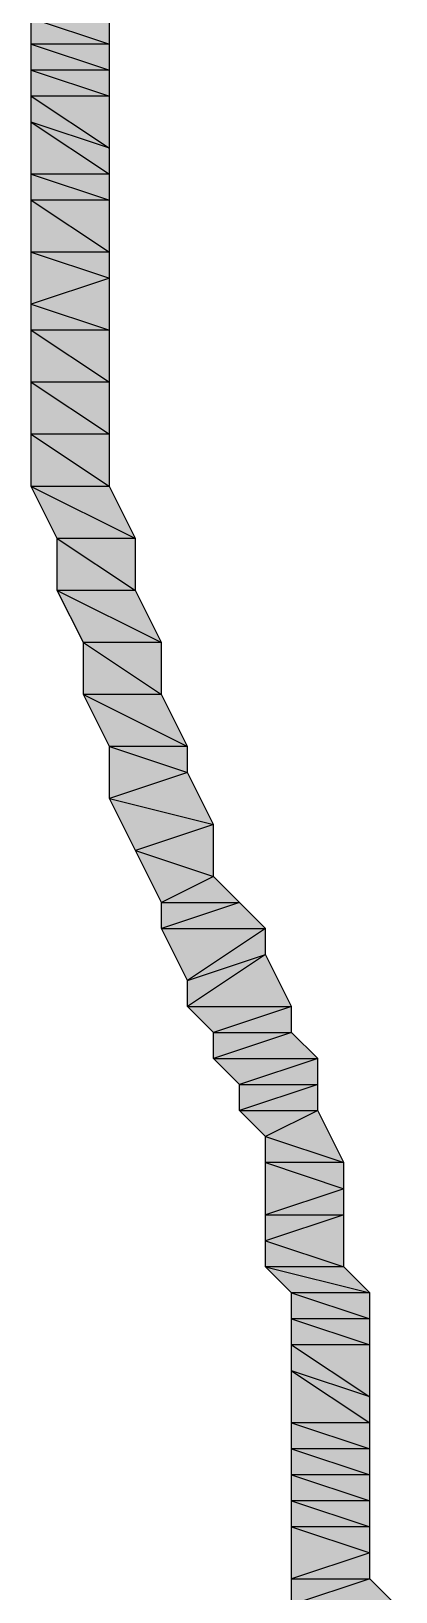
# Model space of a CAD drawing. Header units: millimetres. Extents: x 658 to 813, y 806 to 883.
# Drawn here: x 785.0672 to 785.1098, y 864.4864 to 864.6688 of the extents above; entities that cross this region are included whole.
import ezdxf

# ---------------------------------------------------------------- set-up
doc = ezdxf.new("R2010")
doc.units = ezdxf.units.MM
doc.header["$LTSCALE"] = 0.1
doc.layers.add('KLEKTOR2', color=7, linetype='Continuous')
doc.layers.add('zat_Mask_solid', color=7, linetype='Continuous')

msp = doc.modelspace()

# ---------------------------------------------------------------- hatches: boundary and pattern name
at = {"layer": 'KLEKTOR2'}
h = msp.add_hatch(color=7, dxfattribs=at)
h.paths.add_polyline_path([(785.07635, 864.6703), (785.06723, 864.6703), (785.07635, 864.66726)], flags=17)
h.paths.add_polyline_path([(785.06723, 864.6703), (785.07635, 864.66726), (785.06723, 864.66726)], flags=17)
h = msp.add_hatch(color=7, dxfattribs=at)
h.paths.add_polyline_path([(785.07635, 864.66726), (785.06723, 864.66726), (785.07635, 864.66422)], flags=17)
h.paths.add_polyline_path([(785.06723, 864.66726), (785.07635, 864.66422), (785.06723, 864.66422)], flags=17)
h = msp.add_hatch(color=7, dxfattribs=at)
h.paths.add_polyline_path([(785.07635, 864.66422), (785.06723, 864.66422), (785.07635, 864.66118)], flags=17)
h.paths.add_polyline_path([(785.06723, 864.66422), (785.07635, 864.66118), (785.06723, 864.66118)], flags=17)
h = msp.add_hatch(color=7, dxfattribs=at)
h.paths.add_polyline_path([(785.07635, 864.66118), (785.06723, 864.66118), (785.07635, 864.6551)], flags=17)
h.paths.add_polyline_path([(785.06723, 864.66118), (785.07635, 864.6551), (785.06723, 864.65814)], flags=17)
h = msp.add_hatch(color=7, dxfattribs=at)
h.paths.add_polyline_path([(785.07635, 864.6551), (785.06723, 864.65814), (785.07635, 864.65206)], flags=17)
h.paths.add_polyline_path([(785.06723, 864.65814), (785.07635, 864.65206), (785.06723, 864.65206)], flags=17)
h = msp.add_hatch(color=7, dxfattribs=at)
h.paths.add_polyline_path([(785.07635, 864.65206), (785.06723, 864.65206), (785.07635, 864.64902)], flags=17)
h.paths.add_polyline_path([(785.06723, 864.65206), (785.07635, 864.64902), (785.06723, 864.64902)], flags=17)
h = msp.add_hatch(color=7, dxfattribs=at)
h.paths.add_polyline_path([(785.07635, 864.64902), (785.06723, 864.64902), (785.07635, 864.64294)], flags=17)
h.paths.add_polyline_path([(785.06723, 864.64902), (785.07635, 864.64294), (785.06723, 864.64294)], flags=17)
h = msp.add_hatch(color=7, dxfattribs=at)
h.paths.add_polyline_path([(785.07635, 864.64294), (785.06723, 864.64294), (785.07635, 864.6399)], flags=17)
h.paths.add_polyline_path([(785.06723, 864.64294), (785.07635, 864.6399), (785.06723, 864.63686)])
h = msp.add_hatch(color=7, dxfattribs=at)
h.paths.add_polyline_path([(785.07635, 864.6399), (785.06723, 864.63686), (785.07635, 864.63382)])
h.paths.add_polyline_path([(785.06723, 864.63686), (785.07635, 864.63382), (785.06723, 864.63382)], flags=17)
h = msp.add_hatch(color=7, dxfattribs=at)
h.paths.add_polyline_path([(785.07635, 864.63382), (785.06723, 864.63382), (785.07635, 864.62774)], flags=17)
h.paths.add_polyline_path([(785.06723, 864.63382), (785.07635, 864.62774), (785.06723, 864.62774)], flags=17)
h = msp.add_hatch(color=7, dxfattribs=at)
h.paths.add_polyline_path([(785.07635, 864.62774), (785.06723, 864.62774), (785.07635, 864.62166)], flags=17)
h.paths.add_polyline_path([(785.06723, 864.62774), (785.07635, 864.62166), (785.06723, 864.62166)], flags=17)
h = msp.add_hatch(color=7, dxfattribs=at)
h.paths.add_polyline_path([(785.07635, 864.62166), (785.06723, 864.62166), (785.07635, 864.61558)], flags=17)
h.paths.add_polyline_path([(785.06723, 864.62166), (785.07635, 864.61558), (785.06723, 864.61558)], flags=17)
h = msp.add_hatch(color=7, dxfattribs=at)
h.paths.add_polyline_path([(785.07635, 864.61558), (785.06723, 864.61558), (785.07939, 864.6095)], flags=17)
h.paths.add_polyline_path([(785.06723, 864.61558), (785.07939, 864.6095), (785.07027, 864.6095)], flags=17)
h = msp.add_hatch(color=7, dxfattribs=at)
h.paths.add_polyline_path([(785.07939, 864.6095), (785.07027, 864.6095), (785.07939, 864.60342)], flags=17)
h.paths.add_polyline_path([(785.07027, 864.6095), (785.07939, 864.60342), (785.07027, 864.60342)], flags=17)
h = msp.add_hatch(color=7, dxfattribs=at)
h.paths.add_polyline_path([(785.07939, 864.60342), (785.07027, 864.60342), (785.08243, 864.59733)], flags=17)
h.paths.add_polyline_path([(785.07027, 864.60342), (785.08243, 864.59733), (785.07331, 864.59733)], flags=17)
h = msp.add_hatch(color=7, dxfattribs=at)
h.paths.add_polyline_path([(785.08243, 864.59733), (785.07331, 864.59733), (785.08243, 864.59125)], flags=17)
h.paths.add_polyline_path([(785.07331, 864.59733), (785.08243, 864.59125), (785.07331, 864.59125)], flags=17)
h = msp.add_hatch(color=7, dxfattribs=at)
h.paths.add_polyline_path([(785.08243, 864.59125), (785.07331, 864.59125), (785.08547, 864.58517)], flags=17)
h.paths.add_polyline_path([(785.07331, 864.59125), (785.08547, 864.58517), (785.07635, 864.58517)], flags=17)
h = msp.add_hatch(color=7, dxfattribs=at)
h.paths.add_polyline_path([(785.08547, 864.58517), (785.07635, 864.58517), (785.08547, 864.58213)], flags=17)
h.paths.add_polyline_path([(785.07635, 864.58517), (785.08547, 864.58213), (785.07635, 864.57909)])
h = msp.add_hatch(color=7, dxfattribs=at)
h.paths.add_polyline_path([(785.08243, 864.56693), (785.09155, 864.56693), (785.08243, 864.56389)], flags=16)
h.paths.add_polyline_path([(785.09155, 864.56693), (785.08243, 864.56389), (785.09459, 864.56389)])
h = msp.add_hatch(color=7, dxfattribs=at)
h.paths.add_polyline_path([(785.08243, 864.56389), (785.09459, 864.56389), (785.08547, 864.55781)])
h.paths.add_polyline_path([(785.09459, 864.56389), (785.08547, 864.55781), (785.09459, 864.56085)], flags=17)
h = msp.add_hatch(color=7, dxfattribs=at)
h.paths.add_polyline_path([(785.08547, 864.55781), (785.09459, 864.56085), (785.08547, 864.55477)], flags=17)
h.paths.add_polyline_path([(785.09459, 864.56085), (785.08547, 864.55477), (785.09763, 864.55477)])
h = msp.add_hatch(color=7, dxfattribs=at)
h.paths.add_polyline_path([(785.08547, 864.55477), (785.09763, 864.55477), (785.08851, 864.55173)])
h.paths.add_polyline_path([(785.09763, 864.55477), (785.08851, 864.55173), (785.09763, 864.55173)], flags=17)
h = msp.add_hatch(color=7, dxfattribs=at)
h.paths.add_polyline_path([(785.08851, 864.55173), (785.09763, 864.55173), (785.08851, 864.54869)], flags=16)
h.paths.add_polyline_path([(785.09763, 864.55173), (785.08851, 864.54869), (785.10067, 864.54869)])
h = msp.add_hatch(color=7, dxfattribs=at)
h.paths.add_polyline_path([(785.08851, 864.54869), (785.10067, 864.54869), (785.09155, 864.54565)])
h.paths.add_polyline_path([(785.10067, 864.54869), (785.09155, 864.54565), (785.10067, 864.54565)], flags=17)
h = msp.add_hatch(color=7, dxfattribs=at)
h.paths.add_polyline_path([(785.09155, 864.54565), (785.10067, 864.54565), (785.09155, 864.54261)], flags=16)
h.paths.add_polyline_path([(785.10067, 864.54565), (785.09155, 864.54261), (785.10067, 864.54261)])
h = msp.add_hatch(color=7, dxfattribs=at)
h.paths.add_polyline_path([(785.10067, 864.54261), (785.09459, 864.53957), (785.10371, 864.53653)])
h.paths.add_polyline_path([(785.09459, 864.53957), (785.10371, 864.53653), (785.09459, 864.53653)], flags=17)
h = msp.add_hatch(color=7, dxfattribs=at)
h.paths.add_polyline_path([(785.10371, 864.53653), (785.09459, 864.53653), (785.10371, 864.53349)], flags=17)
h.paths.add_polyline_path([(785.09459, 864.53653), (785.10371, 864.53349), (785.09459, 864.53045)])
h.paths.add_polyline_path([(785.10371, 864.53349), (785.09459, 864.53045), (785.10371, 864.53045)], flags=17)
h = msp.add_hatch(color=7, dxfattribs=at)
h.paths.add_polyline_path([(785.09459, 864.53045), (785.10371, 864.53045), (785.09459, 864.52741)], flags=16)
h.paths.add_polyline_path([(785.10371, 864.53045), (785.09459, 864.52741), (785.10371, 864.52437)])
h.paths.add_polyline_path([(785.09459, 864.52741), (785.10371, 864.52437), (785.09459, 864.52437)], flags=17)
h = msp.add_hatch(color=7, dxfattribs=at)
h.paths.add_polyline_path([(785.10371, 864.52437), (785.09459, 864.52437), (785.10675, 864.52133)], flags=17)
h.paths.add_polyline_path([(785.09459, 864.52437), (785.10675, 864.52133), (785.09763, 864.52133)], flags=17)
h = msp.add_hatch(color=7, dxfattribs=at)
h.paths.add_polyline_path([(785.10675, 864.52133), (785.09763, 864.52133), (785.10675, 864.51829)], flags=17)
h.paths.add_polyline_path([(785.09763, 864.52133), (785.10675, 864.51829), (785.09763, 864.51829)], flags=17)
h = msp.add_hatch(color=7, dxfattribs=at)
h.paths.add_polyline_path([(785.10675, 864.51829), (785.09763, 864.51829), (785.10675, 864.51525)], flags=17)
h.paths.add_polyline_path([(785.09763, 864.51829), (785.10675, 864.51525), (785.09763, 864.51525)], flags=17)
h = msp.add_hatch(color=7, dxfattribs=at)
h.paths.add_polyline_path([(785.10675, 864.51525), (785.09763, 864.51525), (785.10675, 864.50917)], flags=17)
h.paths.add_polyline_path([(785.09763, 864.51525), (785.10675, 864.50917), (785.09763, 864.51221)], flags=17)
h = msp.add_hatch(color=7, dxfattribs=at)
h.paths.add_polyline_path([(785.10675, 864.50917), (785.09763, 864.51221), (785.10675, 864.50613)], flags=17)
h.paths.add_polyline_path([(785.09763, 864.51221), (785.10675, 864.50613), (785.09763, 864.50613)], flags=17)
h = msp.add_hatch(color=7, dxfattribs=at)
h.paths.add_polyline_path([(785.10675, 864.50613), (785.09763, 864.50613), (785.10675, 864.50309)], flags=17)
h.paths.add_polyline_path([(785.09763, 864.50613), (785.10675, 864.50309), (785.09763, 864.50309)], flags=17)
h = msp.add_hatch(color=7, dxfattribs=at)
h.paths.add_polyline_path([(785.10675, 864.50309), (785.09763, 864.50309), (785.10675, 864.50005)], flags=17)
h.paths.add_polyline_path([(785.09763, 864.50309), (785.10675, 864.50005), (785.09763, 864.50005)], flags=17)
h = msp.add_hatch(color=7, dxfattribs=at)
h.paths.add_polyline_path([(785.10675, 864.50005), (785.09763, 864.50005), (785.10675, 864.49701)], flags=17)
h.paths.add_polyline_path([(785.09763, 864.50005), (785.10675, 864.49701), (785.09763, 864.49701)], flags=17)
h = msp.add_hatch(color=7, dxfattribs=at)
h.paths.add_polyline_path([(785.10675, 864.49701), (785.09763, 864.49701), (785.10675, 864.49397)], flags=17)
h.paths.add_polyline_path([(785.09763, 864.49701), (785.10675, 864.49397), (785.09763, 864.49397)], flags=17)
h = msp.add_hatch(color=7, dxfattribs=at)
h.paths.add_polyline_path([(785.10675, 864.49397), (785.09763, 864.49397), (785.10675, 864.49093)], flags=17)
h.paths.add_polyline_path([(785.09763, 864.49397), (785.10675, 864.49093), (785.09763, 864.48789)])
h.paths.add_polyline_path([(785.10675, 864.49093), (785.09763, 864.48789), (785.10675, 864.48789)], flags=17)
h = msp.add_hatch(color=7, dxfattribs=at)
h.paths.add_polyline_path([(785.09763, 864.48789), (785.10675, 864.48789), (785.09763, 864.48485)], flags=16)
h.paths.add_polyline_path([(785.10675, 864.48789), (785.09763, 864.48485), (785.10979, 864.48485)])
at = {"layer": 'zat_Mask_solid'}
for points in [[(785.08547, 864.58213), (785.07635, 864.57909), (785.08851, 864.57605)], [(785.07635, 864.57909), (785.08851, 864.57605), (785.07939, 864.57301)], [(785.08851, 864.57605), (785.07939, 864.57301), (785.08851, 864.56997)], [(785.07939, 864.57301), (785.08851, 864.56997), (785.08243, 864.56693)], [(785.08851, 864.56997), (785.08243, 864.56693), (785.09155, 864.56693)], [(785.09155, 864.54261), (785.10067, 864.54261), (785.09459, 864.53957)]]:
    msp.add_hatch(color=7, dxfattribs=at).paths.add_polyline_path(points)

# ---------------------------------------------------------------- linework, layer by layer
at = {"layer": 'KLEKTOR2', "color": 7}
for points in [[(785.07635, 864.6703), (785.06723, 864.6703), (785.07635, 864.66726), (785.07635, 864.6703)], [(785.06723, 864.6703), (785.07635, 864.66726), (785.06723, 864.66726), (785.06723, 864.6703)], [(785.07635, 864.66726), (785.06723, 864.66726), (785.07635, 864.66422), (785.07635, 864.66726)], [(785.06723, 864.66726), (785.07635, 864.66422), (785.06723, 864.66422), (785.06723, 864.66726)], [(785.07635, 864.66422), (785.06723, 864.66422), (785.07635, 864.66118), (785.07635, 864.66422)], [(785.06723, 864.66422), (785.07635, 864.66118), (785.06723, 864.66118), (785.06723, 864.66422)], [(785.07635, 864.66118), (785.06723, 864.66118), (785.07635, 864.6551), (785.07635, 864.66118)], [(785.06723, 864.66118), (785.07635, 864.6551), (785.06723, 864.65814), (785.06723, 864.66118)], [(785.07635, 864.6551), (785.06723, 864.65814), (785.07635, 864.65206), (785.07635, 864.6551)], [(785.06723, 864.65814), (785.07635, 864.65206), (785.06723, 864.65206), (785.06723, 864.65814)], [(785.07635, 864.65206), (785.06723, 864.65206), (785.07635, 864.64902), (785.07635, 864.65206)], [(785.06723, 864.65206), (785.07635, 864.64902), (785.06723, 864.64902), (785.06723, 864.65206)], [(785.07635, 864.64902), (785.06723, 864.64902), (785.07635, 864.64294), (785.07635, 864.64902)], [(785.06723, 864.64902), (785.07635, 864.64294), (785.06723, 864.64294), (785.06723, 864.64902)], [(785.07635, 864.64294), (785.06723, 864.64294), (785.07635, 864.6399), (785.07635, 864.64294)], [(785.06723, 864.64294), (785.07635, 864.6399), (785.06723, 864.63686), (785.06723, 864.64294)], [(785.07635, 864.6399), (785.06723, 864.63686), (785.07635, 864.63382), (785.07635, 864.6399)], [(785.06723, 864.63686), (785.07635, 864.63382), (785.06723, 864.63382), (785.06723, 864.63686)], [(785.07635, 864.63382), (785.06723, 864.63382), (785.07635, 864.62774), (785.07635, 864.63382)], [(785.06723, 864.63382), (785.07635, 864.62774), (785.06723, 864.62774), (785.06723, 864.63382)], [(785.07635, 864.62774), (785.06723, 864.62774), (785.07635, 864.62166), (785.07635, 864.62774)], [(785.06723, 864.62774), (785.07635, 864.62166), (785.06723, 864.62166), (785.06723, 864.62774)], [(785.07635, 864.62166), (785.06723, 864.62166), (785.07635, 864.61558), (785.07635, 864.62166)], [(785.06723, 864.62166), (785.07635, 864.61558), (785.06723, 864.61558), (785.06723, 864.62166)], [(785.07635, 864.61558), (785.06723, 864.61558), (785.07939, 864.6095), (785.07635, 864.61558)], [(785.06723, 864.61558), (785.07939, 864.6095), (785.07027, 864.6095), (785.06723, 864.61558)], [(785.07939, 864.6095), (785.07027, 864.6095), (785.07939, 864.60342), (785.07939, 864.6095)], [(785.07027, 864.6095), (785.07939, 864.60342), (785.07027, 864.60342), (785.07027, 864.6095)], [(785.07939, 864.60342), (785.07027, 864.60342), (785.08243, 864.59733), (785.07939, 864.60342)], [(785.07027, 864.60342), (785.08243, 864.59733), (785.07331, 864.59733), (785.07027, 864.60342)], [(785.08243, 864.59733), (785.07331, 864.59733), (785.08243, 864.59125), (785.08243, 864.59733)], [(785.07331, 864.59733), (785.08243, 864.59125), (785.07331, 864.59125), (785.07331, 864.59733)], [(785.08243, 864.59125), (785.07331, 864.59125), (785.08547, 864.58517), (785.08243, 864.59125)], [(785.07331, 864.59125), (785.08547, 864.58517), (785.07635, 864.58517), (785.07331, 864.59125)], [(785.08547, 864.58517), (785.07635, 864.58517), (785.08547, 864.58213), (785.08547, 864.58517)], [(785.07635, 864.58517), (785.08547, 864.58213), (785.07635, 864.57909), (785.07635, 864.58517)], [(785.08547, 864.58213), (785.07635, 864.57909), (785.08851, 864.57605), (785.08547, 864.58213)], [(785.07635, 864.57909), (785.08851, 864.57605), (785.07939, 864.57301), (785.07635, 864.57909)], [(785.08851, 864.57605), (785.07939, 864.57301), (785.08851, 864.56997), (785.08851, 864.57605)], [(785.07939, 864.57301), (785.08851, 864.56997), (785.08243, 864.56693), (785.07939, 864.57301)], [(785.08851, 864.56997), (785.08243, 864.56693), (785.09155, 864.56693), (785.08851, 864.56997)], [(785.08243, 864.56693), (785.09155, 864.56693), (785.08243, 864.56389), (785.08243, 864.56693)], [(785.09155, 864.56693), (785.08243, 864.56389), (785.09459, 864.56389), (785.09155, 864.56693)], [(785.08243, 864.56389), (785.09459, 864.56389), (785.08547, 864.55781), (785.08243, 864.56389)], [(785.09459, 864.56389), (785.08547, 864.55781), (785.09459, 864.56085), (785.09459, 864.56389)], [(785.08547, 864.55781), (785.09459, 864.56085), (785.08547, 864.55477), (785.08547, 864.55781)], [(785.09459, 864.56085), (785.08547, 864.55477), (785.09763, 864.55477), (785.09459, 864.56085)], [(785.08547, 864.55477), (785.09763, 864.55477), (785.08851, 864.55173), (785.08547, 864.55477)], [(785.09763, 864.55477), (785.08851, 864.55173), (785.09763, 864.55173), (785.09763, 864.55477)], [(785.08851, 864.55173), (785.09763, 864.55173), (785.08851, 864.54869), (785.08851, 864.55173)], [(785.09763, 864.55173), (785.08851, 864.54869), (785.10067, 864.54869), (785.09763, 864.55173)], [(785.08851, 864.54869), (785.10067, 864.54869), (785.09155, 864.54565), (785.08851, 864.54869)], [(785.10067, 864.54869), (785.09155, 864.54565), (785.10067, 864.54565), (785.10067, 864.54869)], [(785.09155, 864.54565), (785.10067, 864.54565), (785.09155, 864.54261), (785.09155, 864.54565)], [(785.10067, 864.54565), (785.09155, 864.54261), (785.10067, 864.54261), (785.10067, 864.54565)], [(785.09155, 864.54261), (785.10067, 864.54261), (785.09459, 864.53957), (785.09155, 864.54261)], [(785.10067, 864.54261), (785.09459, 864.53957), (785.10371, 864.53653), (785.10067, 864.54261)], [(785.09459, 864.53957), (785.10371, 864.53653), (785.09459, 864.53653), (785.09459, 864.53957)], [(785.10371, 864.53653), (785.09459, 864.53653), (785.10371, 864.53349), (785.10371, 864.53653)], [(785.09459, 864.53653), (785.10371, 864.53349), (785.09459, 864.53045), (785.09459, 864.53653)], [(785.10371, 864.53349), (785.09459, 864.53045), (785.10371, 864.53045), (785.10371, 864.53349)], [(785.09459, 864.53045), (785.10371, 864.53045), (785.09459, 864.52741), (785.09459, 864.53045)], [(785.10371, 864.53045), (785.09459, 864.52741), (785.10371, 864.52437), (785.10371, 864.53045)], [(785.09459, 864.52741), (785.10371, 864.52437), (785.09459, 864.52437), (785.09459, 864.52741)], [(785.10371, 864.52437), (785.09459, 864.52437), (785.10675, 864.52133), (785.10371, 864.52437)], [(785.09459, 864.52437), (785.10675, 864.52133), (785.09763, 864.52133), (785.09459, 864.52437)], [(785.10675, 864.52133), (785.09763, 864.52133), (785.10675, 864.51829), (785.10675, 864.52133)], [(785.09763, 864.52133), (785.10675, 864.51829), (785.09763, 864.51829), (785.09763, 864.52133)], [(785.10675, 864.51829), (785.09763, 864.51829), (785.10675, 864.51525), (785.10675, 864.51829)], [(785.09763, 864.51829), (785.10675, 864.51525), (785.09763, 864.51525), (785.09763, 864.51829)], [(785.10675, 864.51525), (785.09763, 864.51525), (785.10675, 864.50917), (785.10675, 864.51525)], [(785.09763, 864.51525), (785.10675, 864.50917), (785.09763, 864.51221), (785.09763, 864.51525)], [(785.10675, 864.50917), (785.09763, 864.51221), (785.10675, 864.50613), (785.10675, 864.50917)], [(785.09763, 864.51221), (785.10675, 864.50613), (785.09763, 864.50613), (785.09763, 864.51221)], [(785.10675, 864.50613), (785.09763, 864.50613), (785.10675, 864.50309), (785.10675, 864.50613)], [(785.09763, 864.50613), (785.10675, 864.50309), (785.09763, 864.50309), (785.09763, 864.50613)], [(785.10675, 864.50309), (785.09763, 864.50309), (785.10675, 864.50005), (785.10675, 864.50309)], [(785.09763, 864.50309), (785.10675, 864.50005), (785.09763, 864.50005), (785.09763, 864.50309)], [(785.10675, 864.50005), (785.09763, 864.50005), (785.10675, 864.49701), (785.10675, 864.50005)], [(785.09763, 864.50005), (785.10675, 864.49701), (785.09763, 864.49701), (785.09763, 864.50005)], [(785.10675, 864.49701), (785.09763, 864.49701), (785.10675, 864.49397), (785.10675, 864.49701)], [(785.09763, 864.49701), (785.10675, 864.49397), (785.09763, 864.49397), (785.09763, 864.49701)], [(785.10675, 864.49397), (785.09763, 864.49397), (785.10675, 864.49093), (785.10675, 864.49397)], [(785.09763, 864.49397), (785.10675, 864.49093), (785.09763, 864.48789), (785.09763, 864.49397)], [(785.10675, 864.49093), (785.09763, 864.48789), (785.10675, 864.48789), (785.10675, 864.49093)], [(785.09763, 864.48789), (785.10675, 864.48789), (785.09763, 864.48485), (785.09763, 864.48789)], [(785.10675, 864.48789), (785.09763, 864.48485), (785.10979, 864.48485), (785.10675, 864.48789)]]:
    msp.add_lwpolyline(points, dxfattribs=at)

doc.saveas('drawing.dxf')
